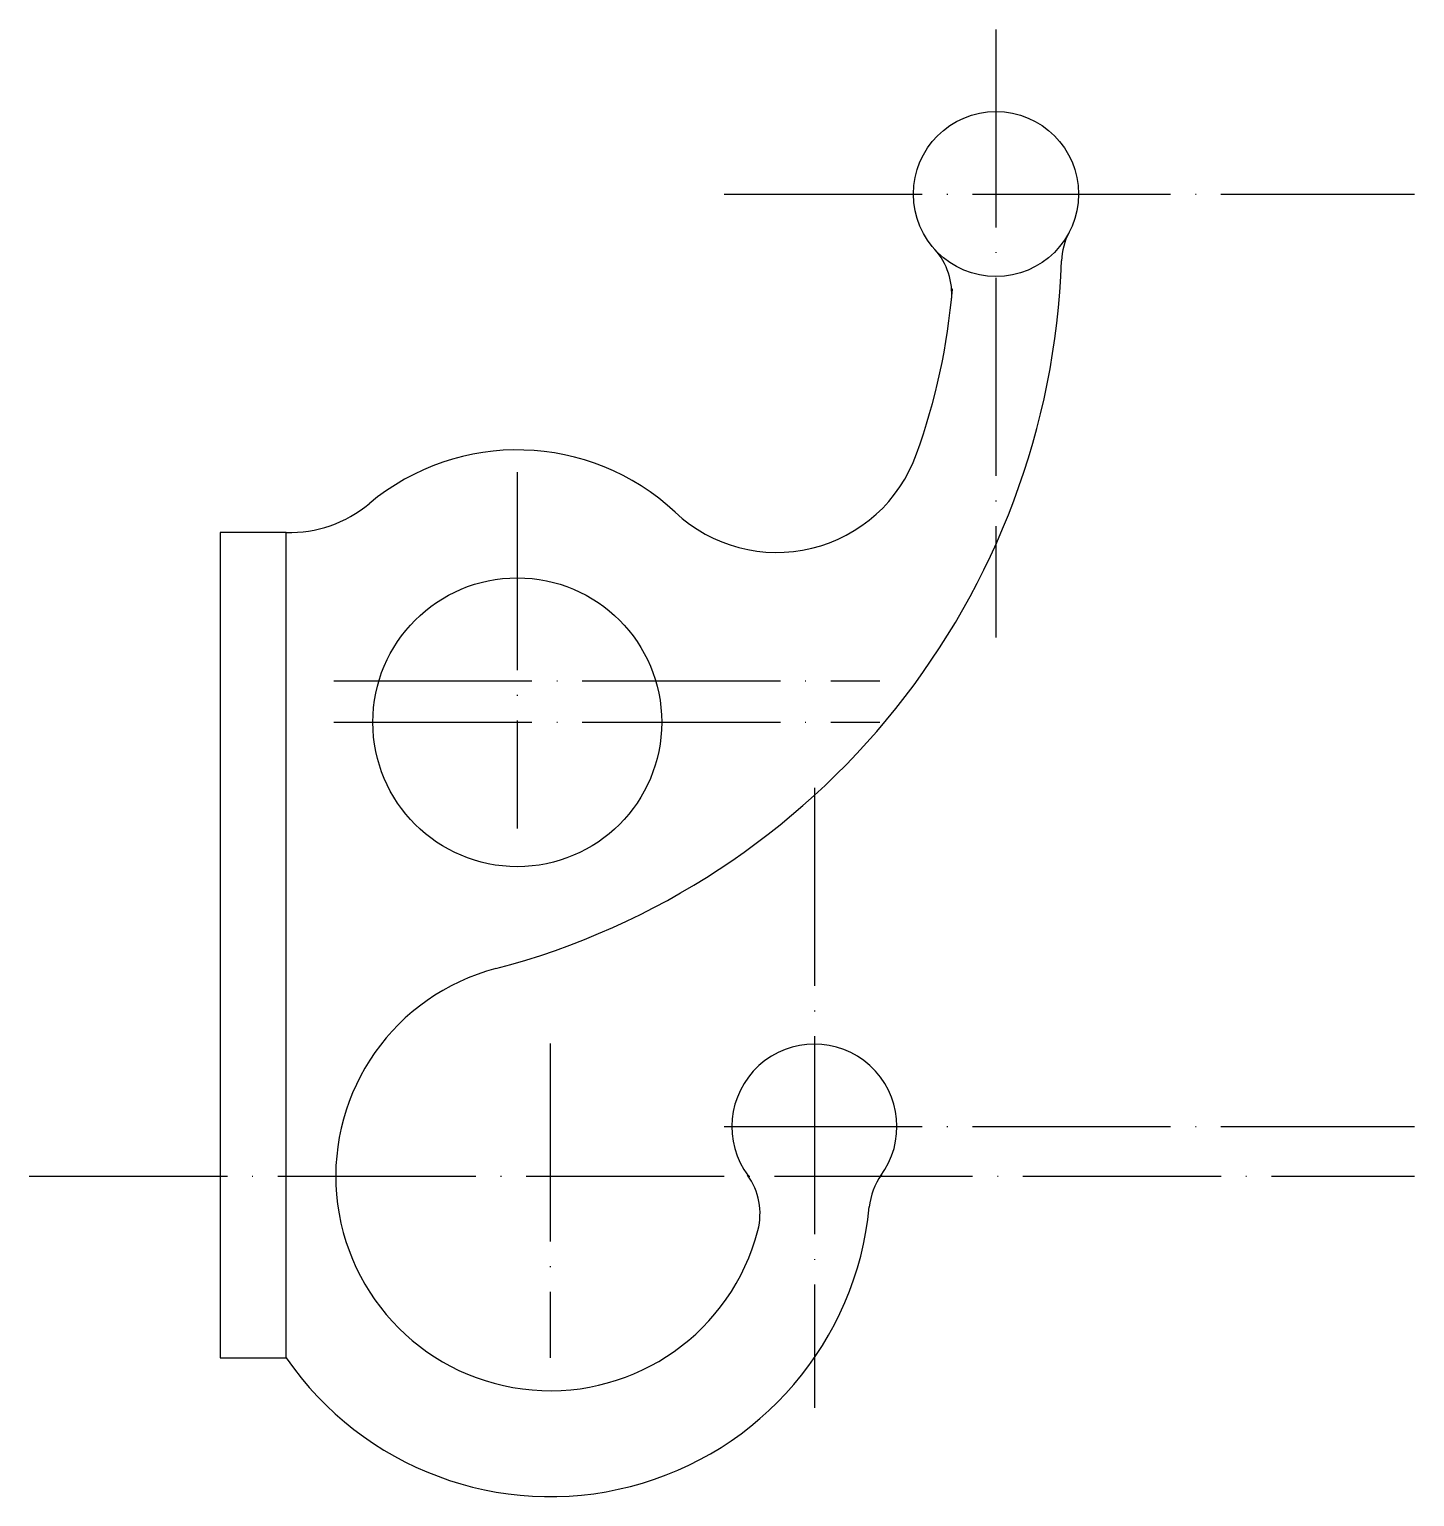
# Model space of a CAD drawing. Header units: millimetres. Extents: x 1403 to 1571, y 1912 to 2090.
import ezdxf

# ---------------------------------------------------------------- set-up
doc = ezdxf.new("R2010")
doc.units = ezdxf.units.MM
doc.linetypes.add('ACAD_ISO04W100', pattern=[30, 24, -3, 0, -3])

msp = doc.modelspace()

# ---------------------------------------------------------------- linework, layer by layer
at = {"linetype": 'ACAD_ISO04W100'}
for p, q in [((1520.59, 2089.7), (1520.59, 2016.03)), ((1487.65, 2069.74), (1571.32, 2069.74)), ((1462.59, 2036.05), (1462.59, 1992.88)), ((1440.36, 2010.74), (1506.5, 2010.74)), ((1440.36, 2005.74), (1506.5, 2005.74)), ((1498.59, 1997.8), (1498.59, 1922.65)), ((1466.59, 1966.82), (1466.59, 1928.74)), ((1487.65, 1956.74), (1571.32, 1956.74)), ((1403.46, 1950.74), (1571.32, 1950.74))]:
    msp.add_line(p, q, dxfattribs=at)
for p, q in [((1426.59, 2028.74), (1426.59, 1928.74)), ((1434.59, 2028.74), (1426.59, 2028.74)), ((1434.59, 1928.74), (1434.59, 2028.74)), ((1426.59, 1928.74), (1434.59, 1928.74))]:
    msp.add_line(p, q)
for centre, radius in [((1520.59, 2069.74), 10), ((1462.59, 2005.74), 17.5)]:
    msp.add_circle(centre, radius)
for centre, radius, start, end in [((1536.53, 2061.38), 8, 152.3147, 178.0024), ((1507.23, 2057.68), 8, 354.1951, 42.0596), ((1436.59, 2064.86), 92, 284.7284, 358.0024), ((1436.59, 2064.86), 79, 340.3212, 355.1713), ((1466.59, 1950.74), 118, 65.6142, 65.67), ((1462.59, 2010.74), 28, 46.8885, 129.8878), ((1494.03, 2044.32), 18, 226.8885, 340.3212), ((1435.01, 2043.73), 15, 268.3775, 309.8878), ((1466.59, 1950.74), 26, 104.7284, 345.3594), ((1498.59, 1956.74), 10, 323.1301, 216.8699), ((1484, 1946.19), 8, 345.3594, 35.8799), ((1513.2, 1946.23), 8, 144.29, 174.4784), ((1466.59, 1950.74), 38.83, 214.5085, 354.4784)]:
    msp.add_arc(centre, radius, start, end)

doc.saveas('drawing.dxf')
